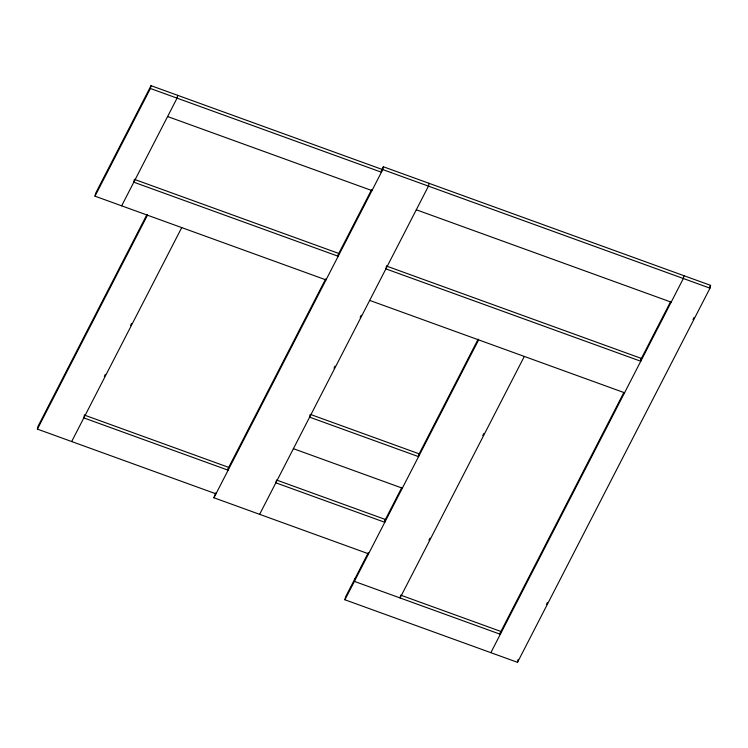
<?xml version="1.0" encoding="UTF-8"?>
<svg xmlns="http://www.w3.org/2000/svg" width="748" height="748" viewBox="0 0 748 748"><rect width="100%" height="100%" fill="white"/><g stroke="black" fill="none" stroke-linecap="round" stroke-linejoin="round"><path stroke-width="1.12" d="M215.966 493.83L37.4 429.118L38.008 426.304L146.991 214.452M326.016 279.892L95.005 196.172L95.613 193.358L151.012 85.665L382.022 169.394L381.415 172.208L150.404 88.479L151.012 85.665M177.669 95.333L177.061 98.138L121.653 205.831M368.568 553.81L213.937 497.775L215.611 492.885M276.246 480.945L275.844 482.815L384.781 522.291L385.388 519.486L276.451 480.001M310.224 414.355L309.616 417.16L418.553 456.645L419.161 453.83L311.318 414.747M213.937 497.775L382.77 169.581L383.378 166.767L710.6 285.362L709.992 288.167L517.513 662.335L344.921 599.784L345.529 596.969L368.315 552.669M429.072 183.325L428.464 186.14L259.631 514.334M354.982 578.587L354.374 581.392L500.319 634.285L500.926 631.471L401.068 595.286M400.676 595.146L400.077 597.951L524.32 356.441M517.513 662.335L518.121 659.521M683.943 275.703L683.335 278.508L490.856 652.667M95.005 196.172L150.404 88.479M37.4 429.118L147.459 215.181M104.337 376.412L105.403 374.337M130.517 325.53L131.583 323.454M71.668 441.535L181.727 227.598M227.673 469.435L325.67 278.939M337.731 255.498L371.625 189.618M381.237 170.918L383.378 166.767M333.973 368.194L335.039 366.118M360.153 317.311L361.219 315.226M384.846 520.533L401.91 487.369M418.441 455.233L478.159 339.143M344.921 599.784L478.617 339.873M428.941 540.206L430.007 538.13M482.797 435.514L483.863 433.447M499.87 633.519L623.692 392.822M640.755 359.657L670.619 301.612M546.377 604.59L547.442 602.514M693.003 319.564L694.069 317.489M709.534 287.438L710.6 285.362M382.77 169.581L709.992 288.167M167.599 116.529L371.962 190.59M416.299 209.777L671.18 302.145M369.69 300.397L624.561 392.765M293.403 448.678L402.34 488.164M134.425 179.38L133.817 182.194L338.18 256.255L338.788 253.45L134.425 179.38M84.44 415.093L83.832 417.898L228.121 470.193L228.729 467.388L84.44 415.093M386.51 266.064L385.903 268.878L640.774 361.247L641.382 358.442L386.51 266.064"/></g></svg>
